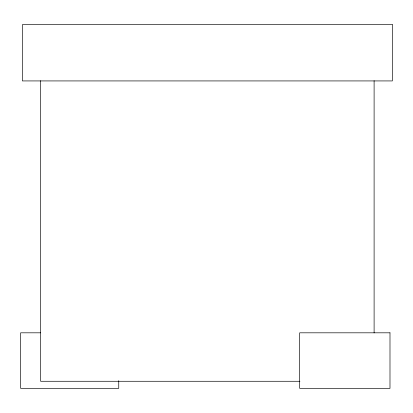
<?xml version="1.0" encoding="UTF-8"?>
<svg xmlns="http://www.w3.org/2000/svg" width="413" height="413" viewBox="0 0 413 413"><rect width="100%" height="100%" fill="white"/><g stroke="black" fill="none" stroke-linecap="round" stroke-linejoin="round"><path stroke-width="0.62" d="M40.526 332.816L20.65 332.816L20.65 388.349L118.748 388.349L118.748 380.688M299.931 381.276L40.629 381.276L40.629 80.695M374.106 80.695L374.106 332.899M392.35 24.651L22.385 24.651L22.385 80.927L392.35 80.927L392.35 24.651M389.991 332.816L299.678 332.816L299.678 388.349L389.991 388.349L389.991 332.816"/></g></svg>
